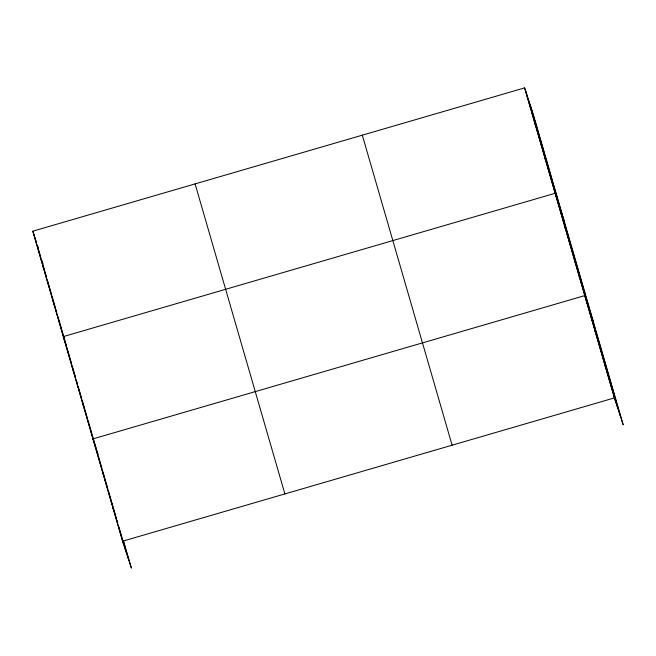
<?xml version="1.0" encoding="UTF-8"?>
<svg xmlns="http://www.w3.org/2000/svg" width="656" height="656" viewBox="0 0 656 656"><rect width="100%" height="100%" fill="white"/><g stroke="black" fill="none" stroke-linecap="round" stroke-linejoin="round"><path stroke-width="0.98" d="M123.492 540.831L131.397 568.112L122.598 541.208L32.8 231.191L524.603 87.888L533.402 114.792L623.2 424.809L614.41 397.905L524.603 87.888M122.598 541.208L614.41 397.905M534.788 123.025L535.804 126.132M544.964 158.153L545.981 161.269M563.93 220.195L555.14 193.29L63.329 336.594L66.633 346.688M565.013 227.394L566.038 230.51M574.894 261.498L575.911 264.614M593.565 322.506L584.775 295.602L92.963 438.905L95.981 448.122M594.648 329.706L595.664 332.822M604.529 363.809L605.545 366.917M32.8 231.191L34.957 237.792M35.531 239.538L36.383 242.154M37.556 245.746L38.442 248.444M42.976 266.32L43.993 269.436M53.152 301.457L54.169 304.573M73.21 370.697L74.226 373.813M83.091 404.801L84.107 407.917M98.023 454.362L96.547 449.868L97.957 454.739M102.844 473.009L103.861 476.117M112.725 507.104L113.742 510.22M530.835 106.936L620.633 416.962M528.187 98.851L617.993 408.877M525.628 91.004L615.426 401.021M362.309 135.177L452.107 445.194M195.094 183.893L284.893 493.919M42.14 260.973L42.984 263.909M123.18 540.774L128.83 560.265M37.515 246.057L40.91 257.767M41.476 259.719L46.281 276.315M47.412 280.219L51.365 293.88M51.931 295.831L55.325 307.541M55.891 309.493L56.736 312.428M57.867 316.331L61.262 328.041M61.828 329.993L66.633 346.581M66.912 347.557L71.717 364.121M72.275 366.073L75.661 377.766M76.793 381.661L77.638 384.588M78.203 386.532L81.59 398.225M82.156 400.176L86.387 414.789M86.674 415.765L87.519 418.692M88.084 420.635L92.037 434.28M92.603 436.224L95.989 447.917M98.523 456.691L101.91 468.384M102.475 470.327L107.838 488.843M108.404 490.795L116.309 518.076M116.866 520.019L117.719 522.947M118.843 526.842L122.229 538.535M122.795 540.487L126.182 552.18M33.817 234.299L123.615 544.324"/></g></svg>
